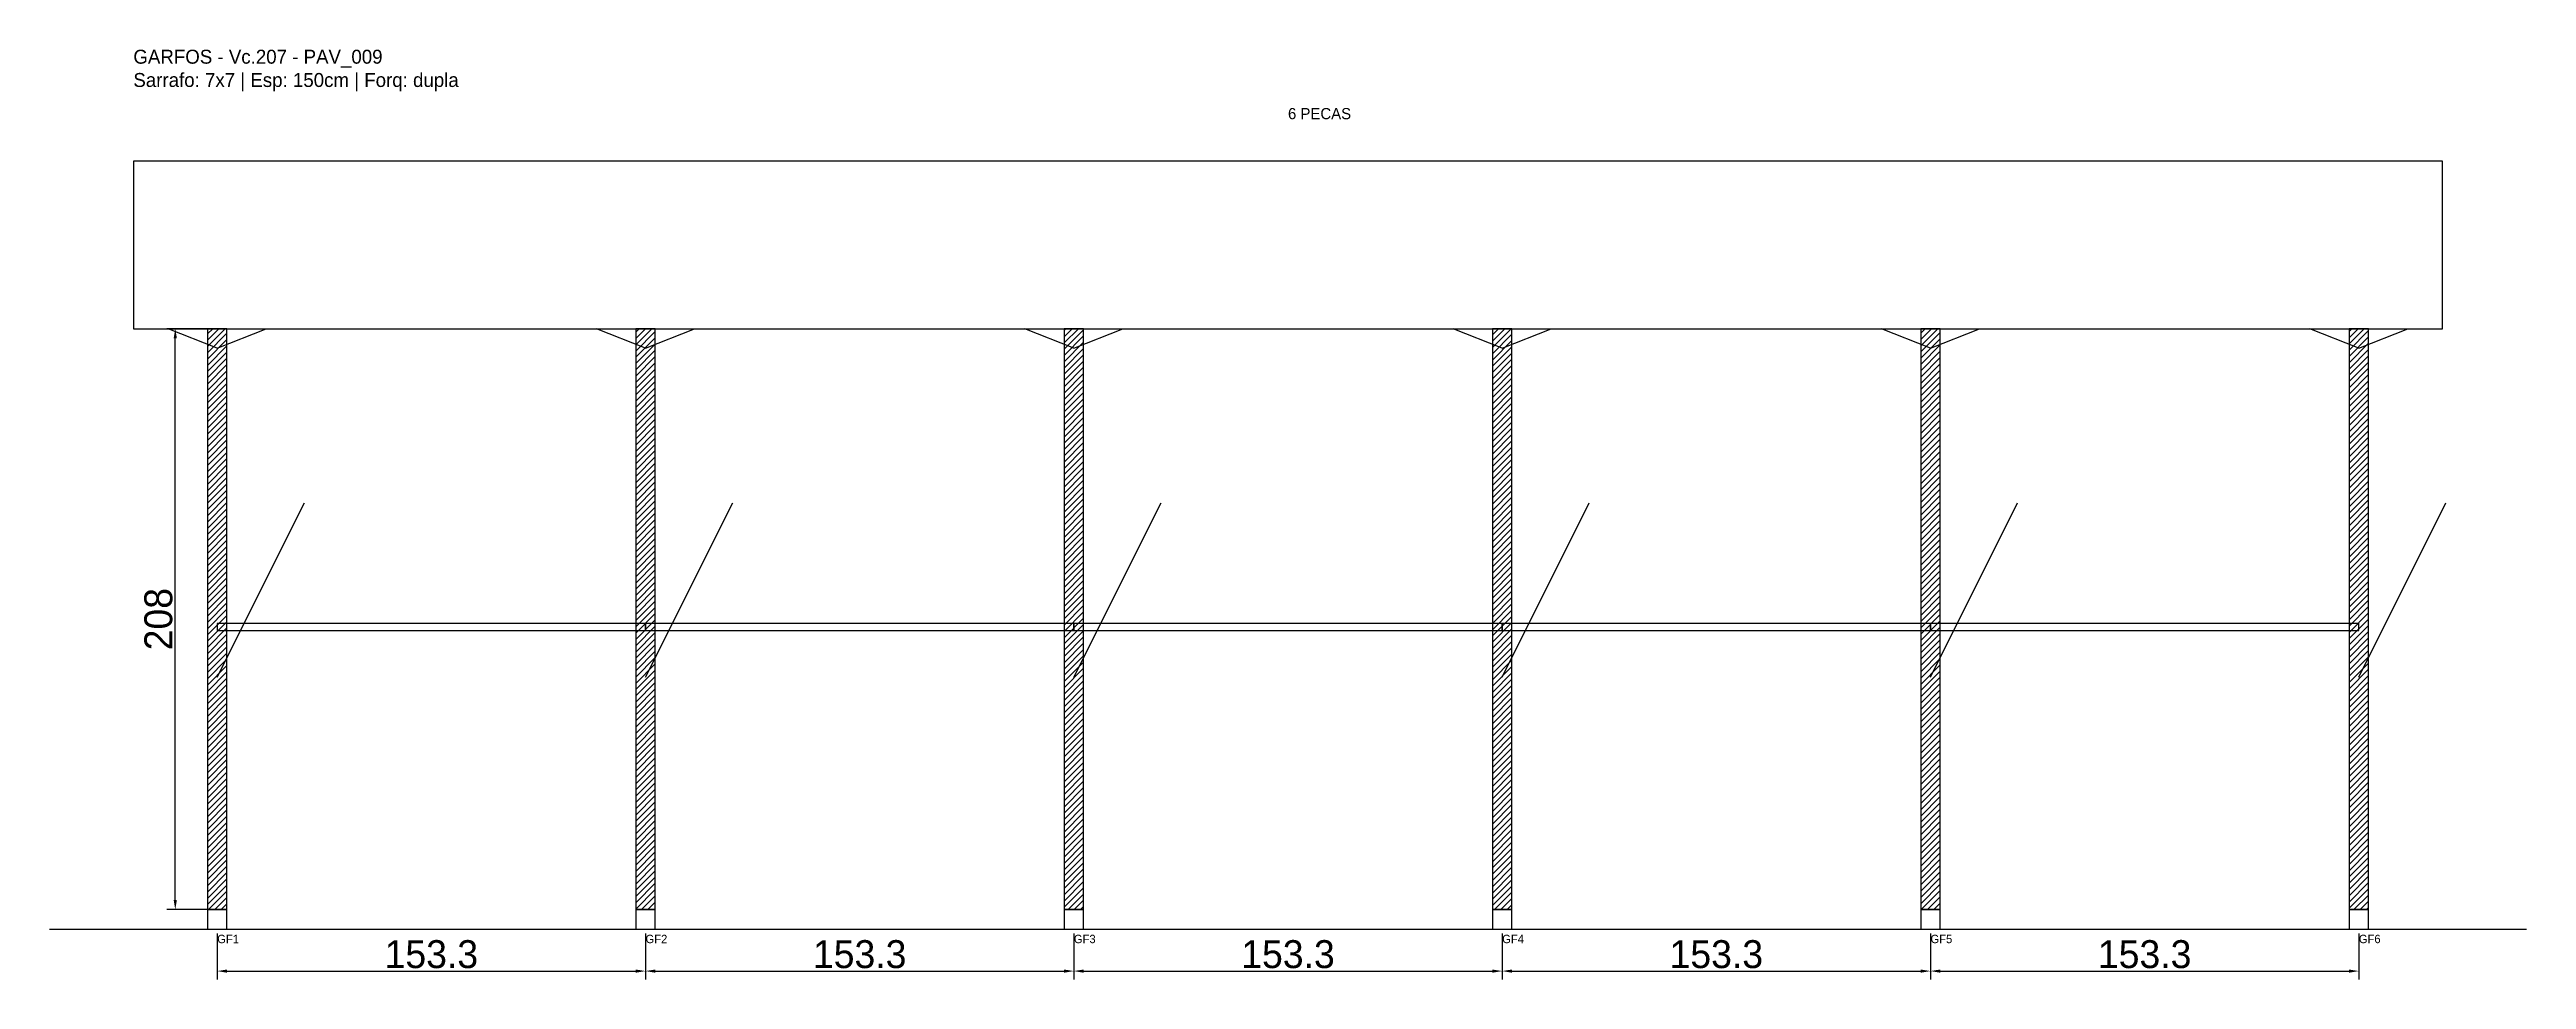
# Model space of a CAD drawing. Header units: metres. Extents: x -30 to 856, y -25 to 308.
import ezdxf

# ---------------------------------------------------------------- set-up
doc = ezdxf.new("R2010")
doc.units = ezdxf.units.M
for name, color, linetype in [('BARRA_ANCORAGEM', 1, 'Continuous'), ('COTA', 241, 'Continuous'), ('GARFOS OK', 3, 'Continuous'), ('NOME DA VIGA', 6, 'Continuous'), ('SARR_7x7', 40, 'Continuous'), ('TIRAS REESCORAMENTO', 252, 'Continuous'), ('VIGAS', 3, 'Continuous')]:
    doc.layers.add(name, color=color, linetype=linetype)
doc.dimstyles.new('EZ DXF', dxfattribs={"dimtxt": 10, "dimasz": 3.5, "dimexe": 3, "dimexo": 1.5, "dimgap": 1, "dimtad": 1, "dimdec": 1, "dimdsep": 46, "dimcen": 2.5, "dimazin": 3, "dimtfac": 1, "dimtmove": 0, "dimatfit": 3})

msp = doc.modelspace()

# ---------------------------------------------------------------- hatches: boundary and pattern name
at = {"layer": 'COTA'}
h = msp.add_hatch(dxfattribs=at)
h.set_pattern_fill('ANSI31', scale=0.5)
h.paths.add_polyline_path([(26.5, 0), (33.5, 0), (33.5, 208), (26.5, 208)])
h = msp.add_hatch(dxfattribs=at)
h.set_pattern_fill('ANSI31', scale=0.5)
h.paths.add_polyline_path([(179.8, 0), (186.8, 0), (186.8, 208), (179.8, 208)])
h = msp.add_hatch(dxfattribs=at)
h.set_pattern_fill('ANSI31', scale=0.5)
h.paths.add_polyline_path([(333.1, 0), (340.1, 0), (340.1, 208), (333.1, 208)])
h = msp.add_hatch(dxfattribs=at)
h.set_pattern_fill('ANSI31', scale=0.5)
h.paths.add_polyline_path([(486.39, 0), (493.39, 0), (493.39, 208), (486.39, 208)])
h = msp.add_hatch(dxfattribs=at)
h.set_pattern_fill('ANSI31', scale=0.5)
h.paths.add_polyline_path([(639.69, 0), (646.69, 0), (646.69, 208), (639.69, 208)])
h = msp.add_hatch(dxfattribs=at)
h.set_pattern_fill('ANSI31', scale=0.5)
h.paths.add_polyline_path([(792.99, 0), (799.99, 0), (799.99, 208), (792.99, 208)])

# ---------------------------------------------------------------- linework, layer by layer
at = {"layer": 'BARRA_ANCORAGEM'}
for p, q in [((30, 83.2), (61.2, 145.6)), ((183.3, 83.2), (214.5, 145.6)), ((336.6, 83.2), (367.8, 145.6)), ((489.89, 83.2), (521.09, 145.6)), ((643.19, 83.2), (674.39, 145.6)), ((796.49, 83.2), (827.69, 145.6))]:
    msp.add_line(p, q, dxfattribs=at)
at = {"layer": 'GARFOS OK'}
for p, q in [((30, 201), (12.5, 208)), ((12.5, 208), (47.5, 208)), ((30, 201), (47.5, 208)), ((183.3, 201), (165.8, 208)), ((165.8, 208), (200.8, 208)), ((183.3, 201), (200.8, 208)), ((336.6, 201), (319.1, 208)), ((319.1, 208), (354.1, 208)), ((336.6, 201), (354.1, 208)), ((489.89, 201), (472.39, 208)), ((472.39, 208), (507.39, 208)), ((489.89, 201), (507.39, 208)), ((643.19, 201), (625.69, 208)), ((625.69, 208), (660.69, 208)), ((643.19, 201), (660.69, 208)), ((796.49, 201), (778.99, 208)), ((778.99, 208), (813.99, 208)), ((796.49, 201), (813.99, 208))]:
    msp.add_line(p, q, dxfattribs=at)
at = {"layer": 'GARFOS OK', "linetype": 'CONTINUOUS'}
msp.add_line((-30, -7), (856.49, -7), dxfattribs=at)
at = {"layer": 'GARFOS OK'}
for points in [[(26.5, 0), (33.5, 0), (33.5, 208), (26.5, 208), (26.5, 0)], [(179.8, 0), (186.8, 0), (186.8, 208), (179.8, 208), (179.8, 0)], [(333.1, 0), (340.1, 0), (340.1, 208), (333.1, 208), (333.1, 0)], [(486.39, 0), (493.39, 0), (493.39, 208), (486.39, 208), (486.39, 0)], [(639.69, 0), (646.69, 0), (646.69, 208), (639.69, 208), (639.69, 0)], [(792.99, 0), (799.99, 0), (799.99, 208), (792.99, 208), (792.99, 0)]]:
    msp.add_lwpolyline(points, dxfattribs=at)
at = {"layer": 'SARR_7x7'}
for points in [[(26.5, -7), (33.5, -7), (33.5, 0), (26.5, 0), (26.5, -7)], [(179.8, -7), (186.8, -7), (186.8, 0), (179.8, 0), (179.8, -7)], [(333.1, -7), (340.1, -7), (340.1, 0), (333.1, 0), (333.1, -7)], [(486.39, -7), (493.39, -7), (493.39, 0), (486.39, 0), (486.39, -7)], [(639.69, -7), (646.69, -7), (646.69, 0), (639.69, 0), (639.69, -7)], [(792.99, -7), (799.99, -7), (799.99, 0), (792.99, 0), (792.99, -7)]]:
    msp.add_lwpolyline(points, dxfattribs=at)
at = {"layer": 'TIRAS REESCORAMENTO'}
for points in [[(30, 100), (183.3, 100), (183.3, 102.5), (30, 102.5), (30, 100)], [(183.3, 100), (336.6, 100), (336.6, 102.5), (183.3, 102.5), (183.3, 100)], [(336.6, 100), (489.89, 100), (489.89, 102.5), (336.6, 102.5), (336.6, 100)], [(489.89, 100), (643.19, 100), (643.19, 102.5), (489.89, 102.5), (489.89, 100)], [(643.19, 100), (796.49, 100), (796.49, 102.5), (643.19, 102.5), (643.19, 100)]]:
    msp.add_lwpolyline(points, dxfattribs=at)
at = {"layer": 'VIGAS'}
msp.add_lwpolyline([(0, 208), (826.49, 208), (826.49, 268), (0, 268), (0, 208)], dxfattribs=at)

# ---------------------------------------------------------------- texts
at = {"layer": 'NOME DA VIGA'}
for s, height, p in [('6 PECAS', 4, (413.24, 283)), ('GF1', 3, (30, -12)), ('GF2', 3, (183.3, -12)), ('GF3', 3, (336.6, -12)), ('GF4', 3, (489.89, -12)), ('GF5', 3, (643.19, -12)), ('GF6', 3, (796.49, -12))]:
    msp.add_text(s, height=height, dxfattribs=at).set_placement(p)
at = {"layer": 'NOME DA VIGA', "insert": (0, 293), "char_height": 5, "attachment_point": 7}
msp.add_mtext('GARFOS - Vc.207 - PAV_009\\PSarrafo: 7x7 | Esp: 150cm | Forq: dupla', dxfattribs=at)

# ---------------------------------------------------------------- dimensions: what is measured, and where the dimension line sits
at = {"layer": 'COTA'}
msp.add_linear_dim(base=(15, 0), p1=(30, 0), p2=(30, 208), angle=90, dimstyle='EZ DXF', dxfattribs=at).render()
for base, p1, p2 in [((30, -22), (30, -7), (183.3, -7)), ((183.3, -22), (183.3, -7), (336.6, -7)), ((336.6, -22), (336.6, -7), (489.89, -7)), ((489.89, -22), (489.89, -7), (643.19, -7)), ((643.19, -22), (643.19, -7), (796.49, -7))]:
    msp.add_linear_dim(base=base, p1=p1, p2=p2, dimstyle='EZ DXF', dxfattribs=at).render()

doc.saveas('drawing.dxf')
